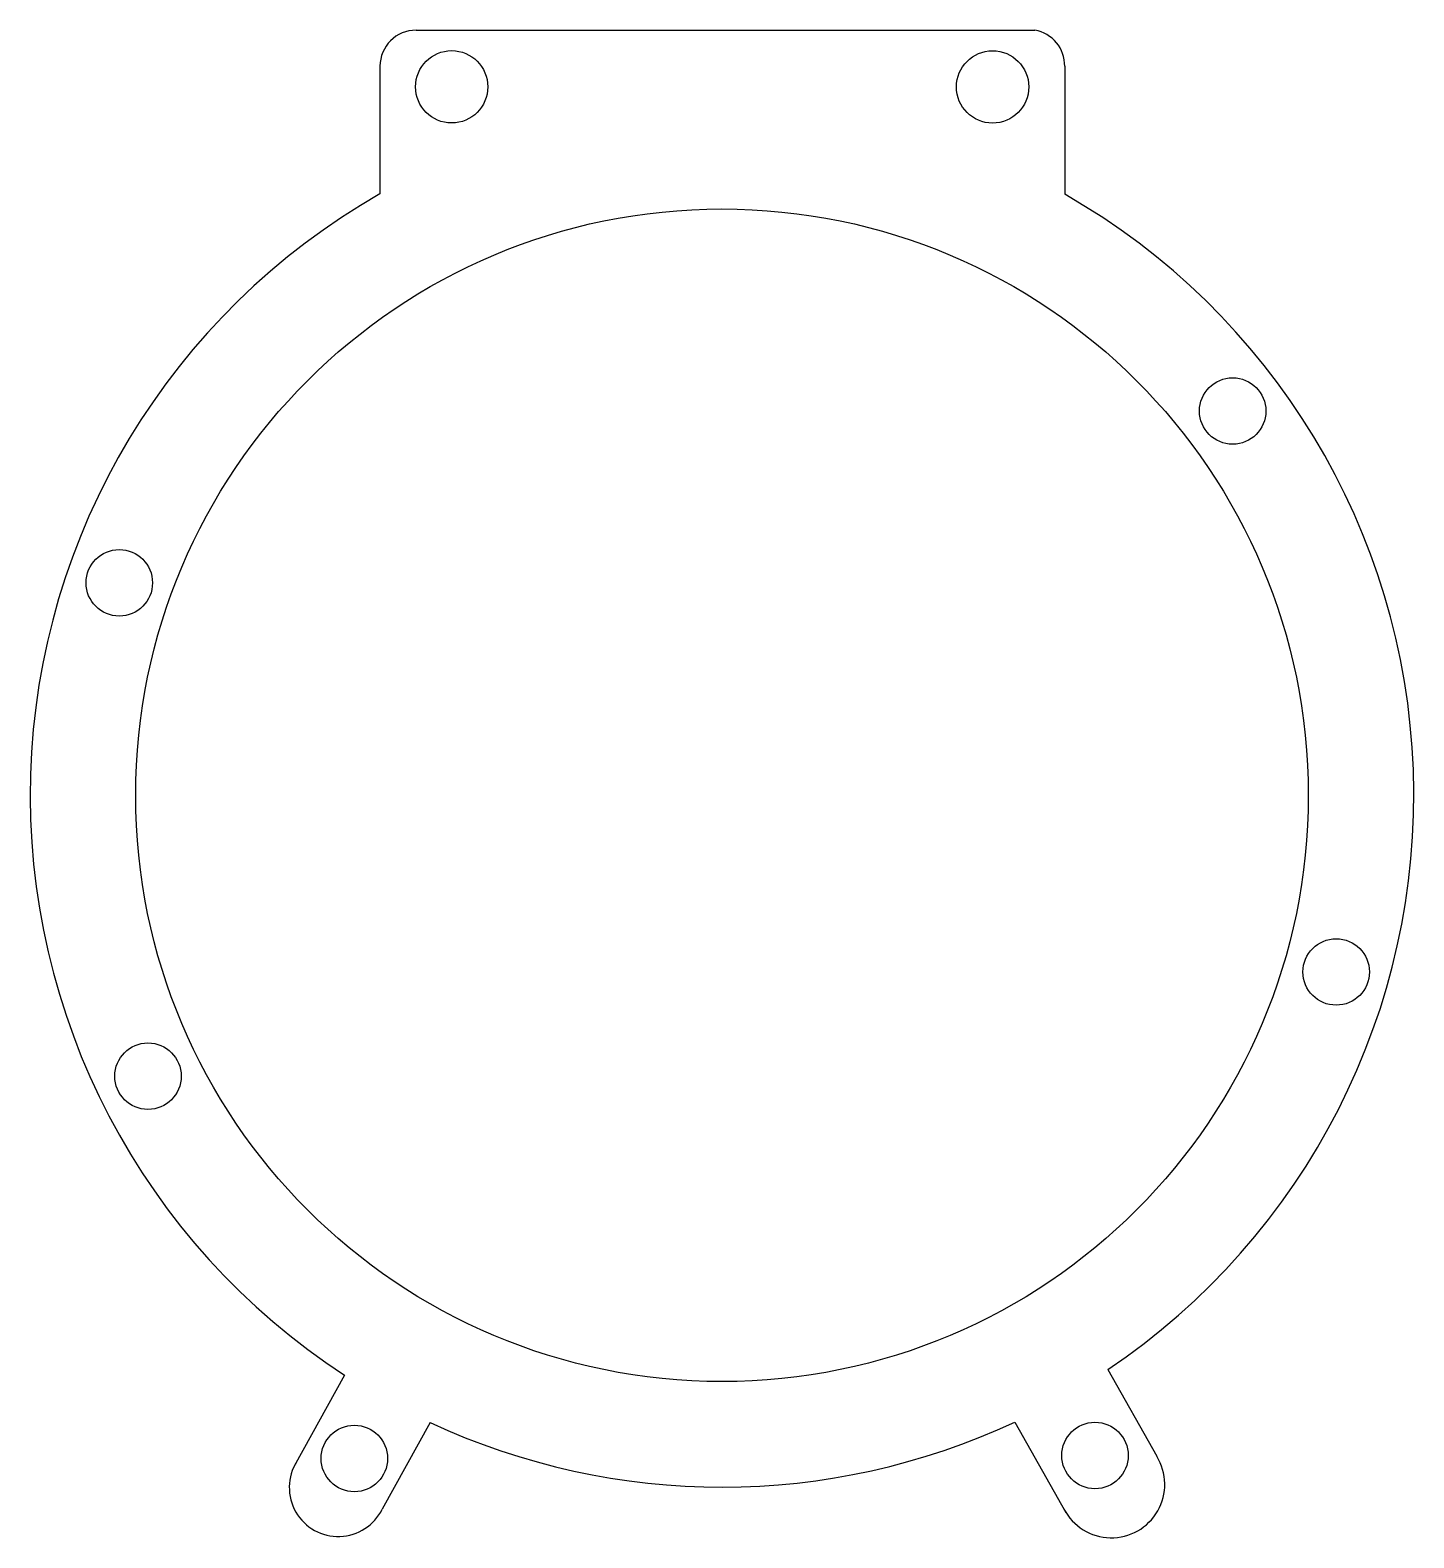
# Model space of a CAD drawing. Header units: inches. Extents: x -2.7 to 4.38, y 7.95 to 15.67.
import ezdxf

# ---------------------------------------------------------------- set-up
doc = ezdxf.new("R2010")
doc.units = ezdxf.units.IN
doc.header["$MEASUREMENT"] = 0

msp = doc.modelspace()

# ---------------------------------------------------------------- linework, layer by layer
for p, q in [((-0.7244, 15.6677), (2.4419, 15.6677)), ((-0.9094, 15.4827), (-0.9094, 14.8299)), ((2.5941, 15.4827), (2.5941, 14.8279)), ((2.8145, 8.8141), (3.0652, 8.3703)), ((-1.0902, 8.7857), (-1.3482, 8.3203)), ((-0.6524, 8.543), (-0.8976, 8.1005)), ((2.3387, 8.5453), (2.5996, 8.0836))]:
    msp.add_line(p, q)
for centre, radius in [((-0.5426, 15.3778), 0.185), ((2.2253, 15.3772), 0.185), ((0.8406, 11.7527), 3), ((3.4536, 13.7188), 0.17), ((-2.2434, 12.8399), 0.17), ((3.9832, 10.8487), 0.17), ((-2.0965, 10.3153), 0.17), ((-1.0404, 8.3592), 0.17), ((2.7491, 8.3745), 0.17)]:
    msp.add_circle(centre, radius)
for centre, radius, start, end in [((-0.7244, 15.4827), 0.185, 90, 180), ((2.4091, 15.4857), 0.185, 359.09033, 79.77682), ((0.8406, 11.7527), 3.54, 119.62692, 236.94539), ((0.8406, 11.7527), 3.54, 303.89001, 60.30901), ((0.8406, 11.7527), 3.54, 245.05464, 295.03651), ((-1.1228, 8.2105), 0.2507, 147.96885, 333.97359), ((2.8327, 8.2265), 0.2734, 207.42195, 31.73549)]:
    msp.add_arc(centre, radius, start, end)

doc.saveas('drawing.dxf')
